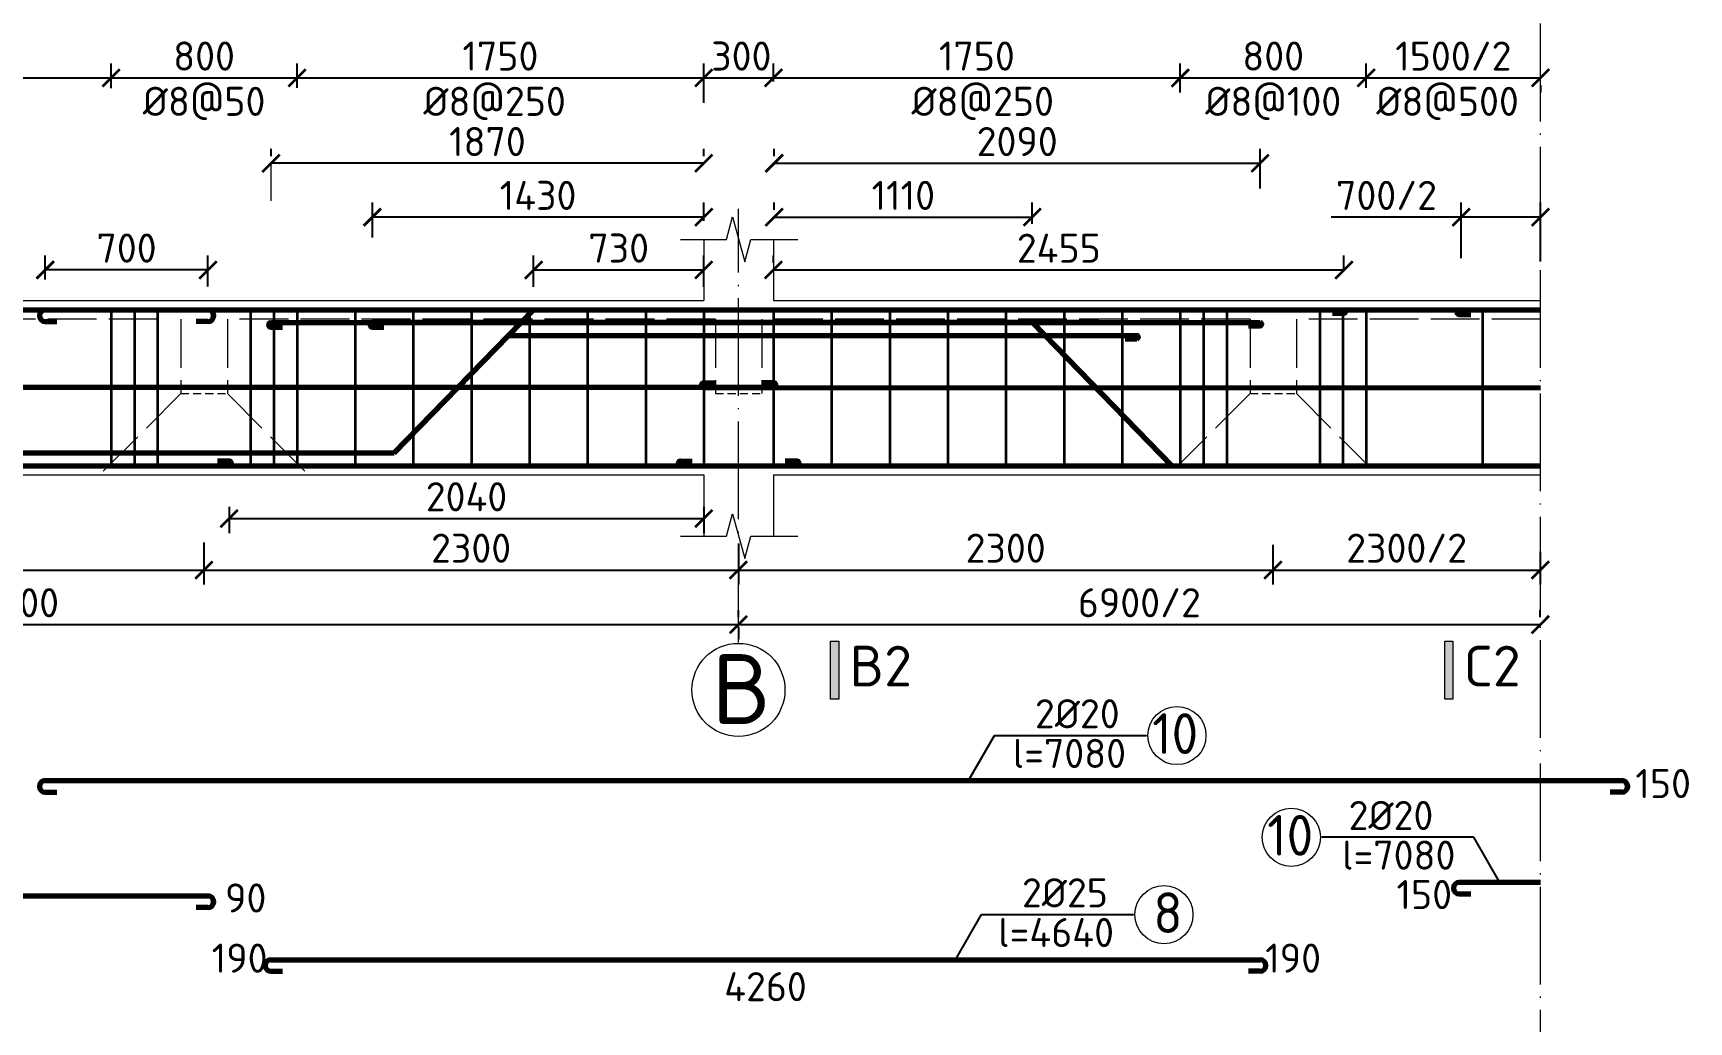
# Model space of a CAD drawing. Header units: millimetres. Extents: x 0 to 4970, y -594 to 1412.
# Drawn here: x 3608.6 to 3751.1, y 320.2 to 405.2 of the extents above; entities that cross this region are included whole.
import ezdxf

# ---------------------------------------------------------------- set-up
doc = ezdxf.new("R2010")
doc.units = ezdxf.units.MM
doc.header["$LTSCALE"] = 0.35
doc.header["$PDMODE"] = 3
for name, pattern in [('ACAD_ISO02W100', [15, 12, -3]), ('ACAD_ISO04W100', [30, 24, -3, 0, -3]), ('JIS_02_2.0', [3, 2, -1])]:
    doc.linetypes.add(name, pattern=pattern)
doc.layers.get('0').update_dxf_attribs({"lineweight": 50})
for name, color, linetype, lineweight in [('Cot Dai', 7, 'Continuous', 35), ('Cot thep', 2, 'Continuous', 70), ('Cotthepcat', 3, 'Continuous', 70), ('Duong Bao', 6, 'Continuous', 18), ('Kich Thuoc', 1, 'Continuous', 20), ('Ky Hieu', 4, 'Continuous', 20), ('Net Khuat', 5, 'ACAD_ISO02W100', 20), ('NetCat', 7, 'Continuous', 20), ('Text', 40, 'Continuous', 20), ('Truc', 3, 'ACAD_ISO04W100', 20)]:
    doc.layers.add(name, color=color, linetype=linetype, lineweight=lineweight)
doc.styles.get("Standard").update_dxf_attribs({"font": 'isocpeur.ttf'})
doc.styles.add('VN', font='')
doc.styles.get('VN').set_extended_font_data('TCVN 7284')
doc.dimstyles.new('Dim20', dxfattribs={"dimtxt": 2.5, "dimasz": 1.5, "dimexe": 1.25, "dimexo": 0.625, "dimtad": 1, "dimlfac": 20, "dimtxsty": 'Standard', "dimblk": 'ARCHTICK', "dimcen": 2.5, "dimadec": 0, "dimazin": 0, "dimtfac": 1, "dimtmove": 0, "dimatfit": 3, "dimfxl": 1, "dimarcsym": 0})
doc.dimstyles.new('Dim50', dxfattribs={"dimtxt": 2.5, "dimasz": 1.5, "dimexe": 1.25, "dimexo": 0.625, "dimtad": 1, "dimlfac": 50, "dimtxsty": 'Standard', "dimblk": 'ARCHTICK', "dimcen": 2.5, "dimadec": 0, "dimazin": 0, "dimtfac": 1, "dimtmove": 0, "dimatfit": 3, "dimfxl": 1, "dimarcsym": 0})
doc.dimstyles.new('Dim50KT', dxfattribs={"dimtxt": 2.5, "dimasz": 1.5, "dimexe": 1.25, "dimexo": 0.625, "dimtad": 1, "dimlfac": 50, "dimtxsty": 'Standard', "dimblk": 'ARCHTICK', "dimcen": 2.5, "dimse1": 1, "dimse2": 1, "dimsd1": 1, "dimsd2": 1, "dimadec": 0, "dimazin": 0, "dimtfac": 1, "dimtmove": 0, "dimatfit": 3, "dimfxl": 1, "dimarcsym": 0})

# ---------------------------------------------------------------- blocks, each defined once
blk = doc.blocks.new('_ArchTick')
at = {"color": 0, "linetype": 'ByBlock', "const_width": 0.15}
blk.add_lwpolyline([(-0.5, -0.5), (0.5, 0.5)], dxfattribs=at)
blk = doc.blocks.new('*D1262')
at = {"layer": 'Defpoints', "color": 0}
for p in [(3631.32, 401.36), (3615.32, 399.86), (3631.32, 399.88)]:
    blk.add_point(p, dxfattribs=at)
at = {"layer": 'Kich Thuoc', "color": 0, "lineweight": -2}
for p, q in [((3615.32, 400.49), (3615.32, 402.61)), ((3631.32, 400.5), (3631.32, 402.61)), ((3615.32, 401.36), (3631.32, 401.36))]:
    blk.add_line(p, q, dxfattribs=at)
at = {"layer": 'Kich Thuoc', "color": 0, "lineweight": -2, "xscale": 1.5, "yscale": 1.5, "zscale": 1.5, "rotation": 180}
blk.add_blockref('_ArchTick', (3615.32, 401.36), dxfattribs=at)
at = {"layer": 'Kich Thuoc', "color": 0, "lineweight": -2, "xscale": 1.5, "yscale": 1.5, "zscale": 1.5}
blk.add_blockref('_ArchTick', (3631.32, 401.36), dxfattribs=at)
at = {"layer": 'Kich Thuoc', "color": 0, "insert": (3623.32, 403.24), "char_height": 2.5, "attachment_point": 5}
blk.add_mtext('800', dxfattribs=at)
blk = doc.blocks.new('*D1263')
at = {"layer": 'Defpoints', "color": 0}
for p in [(3631.32, 400.5), (3666.32, 401.36), (3666.32, 398.61)]:
    blk.add_point(p, dxfattribs=at)
at = {"layer": 'Kich Thuoc', "color": 0, "lineweight": -2}
for p, q in [((3631.32, 401.13), (3631.32, 402.61)), ((3666.32, 399.23), (3666.32, 402.61)), ((3631.32, 401.36), (3666.32, 401.36))]:
    blk.add_line(p, q, dxfattribs=at)
at = {"layer": 'Kich Thuoc', "color": 0, "lineweight": -2, "xscale": 1.5, "yscale": 1.5, "zscale": 1.5, "rotation": 180}
blk.add_blockref('_ArchTick', (3631.32, 401.36), dxfattribs=at)
at = {"layer": 'Kich Thuoc', "color": 0, "lineweight": -2, "xscale": 1.5, "yscale": 1.5, "zscale": 1.5}
blk.add_blockref('_ArchTick', (3666.32, 401.36), dxfattribs=at)
at = {"layer": 'Kich Thuoc', "color": 0, "insert": (3648.82, 403.24), "char_height": 2.5, "attachment_point": 5}
blk.add_mtext('1750', dxfattribs=at)
blk = doc.blocks.new('*D1264')
at = {"layer": 'Defpoints', "color": 0}
for p in [(3672.32, 401.36), (3672.32, 400.43), (3666.32, 399.44)]:
    blk.add_point(p, dxfattribs=at)
at = {"layer": 'Kich Thuoc', "color": 0, "lineweight": -2}
for p, q in [((3666.32, 400.07), (3666.32, 402.61)), ((3672.32, 401.05), (3672.32, 402.61)), ((3666.32, 401.36), (3672.32, 401.36))]:
    blk.add_line(p, q, dxfattribs=at)
at = {"layer": 'Kich Thuoc', "color": 0, "lineweight": -2, "xscale": 1.5, "yscale": 1.5, "zscale": 1.5, "rotation": 180}
blk.add_blockref('_ArchTick', (3666.32, 401.36), dxfattribs=at)
at = {"layer": 'Kich Thuoc', "color": 0, "lineweight": -2, "xscale": 1.5, "yscale": 1.5, "zscale": 1.5}
blk.add_blockref('_ArchTick', (3672.32, 401.36), dxfattribs=at)
at = {"layer": 'Kich Thuoc', "color": 0, "insert": (3669.55, 403.24), "char_height": 2.5, "attachment_point": 5}
blk.add_mtext('300', dxfattribs=at)
blk = doc.blocks.new('*D1265')
at = {"layer": 'Defpoints', "color": 0}
for p in [(3723.32, 401.36), (3707.32, 399.48), (3723.32, 399.88)]:
    blk.add_point(p, dxfattribs=at)
at = {"layer": 'Kich Thuoc', "color": 0, "lineweight": -2}
for p, q in [((3707.32, 400.1), (3707.32, 402.61)), ((3723.32, 400.51), (3723.32, 402.61)), ((3707.32, 401.36), (3723.32, 401.36))]:
    blk.add_line(p, q, dxfattribs=at)
at = {"layer": 'Kich Thuoc', "color": 0, "lineweight": -2, "xscale": 1.5, "yscale": 1.5, "zscale": 1.5, "rotation": 180}
blk.add_blockref('_ArchTick', (3707.32, 401.36), dxfattribs=at)
at = {"layer": 'Kich Thuoc', "color": 0, "lineweight": -2, "xscale": 1.5, "yscale": 1.5, "zscale": 1.5}
blk.add_blockref('_ArchTick', (3723.32, 401.36), dxfattribs=at)
at = {"layer": 'Kich Thuoc', "color": 0, "insert": (3715.32, 403.24), "char_height": 2.5, "attachment_point": 5}
blk.add_mtext('800', dxfattribs=at)
blk = doc.blocks.new('*D1267')
at = {"layer": 'Defpoints', "color": 0}
for p in [(3666.32, 384.85), (3651.68, 382.78), (3666.32, 382.78)]:
    blk.add_point(p, dxfattribs=at)
at = {"layer": 'Kich Thuoc', "color": 0, "lineweight": -2}
for p, q in [((3651.68, 383.41), (3651.68, 386.1)), ((3651.68, 384.85), (3666.32, 384.85)), ((3666.32, 383.41), (3666.32, 386.1))]:
    blk.add_line(p, q, dxfattribs=at)
at = {"layer": 'Kich Thuoc', "color": 0, "lineweight": -2, "xscale": 1.5, "yscale": 1.5, "zscale": 1.5, "rotation": 180}
blk.add_blockref('_ArchTick', (3651.68, 384.85), dxfattribs=at)
at = {"layer": 'Kich Thuoc', "color": 0, "lineweight": -2, "xscale": 1.5, "yscale": 1.5, "zscale": 1.5}
blk.add_blockref('_ArchTick', (3666.32, 384.85), dxfattribs=at)
at = {"layer": 'Kich Thuoc', "color": 0, "insert": (3659, 386.73), "char_height": 2.5, "attachment_point": 5}
blk.add_mtext('730', dxfattribs=at)
blk = doc.blocks.new('*D1268')
at = {"layer": 'Defpoints', "color": 0}
for p in [(3637.8, 389.39), (3666.32, 388.45), (3637.8, 387.02)]:
    blk.add_point(p, dxfattribs=at)
at = {"layer": 'Kich Thuoc', "color": 0, "lineweight": -2}
for p, q in [((3637.8, 387.65), (3637.8, 390.64)), ((3666.32, 389.08), (3666.32, 390.64)), ((3666.32, 389.39), (3637.8, 389.39))]:
    blk.add_line(p, q, dxfattribs=at)
at = {"layer": 'Kich Thuoc', "color": 0, "lineweight": -2, "xscale": 1.5, "yscale": 1.5, "zscale": 1.5, "rotation": 180}
blk.add_blockref('_ArchTick', (3637.8, 389.39), dxfattribs=at)
at = {"layer": 'Kich Thuoc', "color": 0, "lineweight": -2, "xscale": 1.5, "yscale": 1.5, "zscale": 1.5}
blk.add_blockref('_ArchTick', (3666.32, 389.39), dxfattribs=at)
at = {"layer": 'Kich Thuoc', "color": 0, "insert": (3652.06, 391.26), "char_height": 2.5, "attachment_point": 5}
blk.add_mtext('1430', dxfattribs=at)
blk = doc.blocks.new('*D1269')
at = {"layer": 'Defpoints', "color": 0}
for p in [(3629.08, 394.02), (3629.08, 394.02), (3666.32, 394.02)]:
    blk.add_point(p, dxfattribs=at)
at = {"layer": 'Kich Thuoc', "color": 0, "lineweight": -2}
for p, q in [((3629.08, 394.64), (3629.08, 395.27)), ((3666.32, 394.64), (3666.32, 395.27)), ((3666.32, 394.02), (3629.08, 394.02))]:
    blk.add_line(p, q, dxfattribs=at)
at = {"layer": 'Kich Thuoc', "color": 0, "lineweight": -2, "xscale": 1.5, "yscale": 1.5, "zscale": 1.5, "rotation": 180}
blk.add_blockref('_ArchTick', (3629.08, 394.02), dxfattribs=at)
at = {"layer": 'Kich Thuoc', "color": 0, "lineweight": -2, "xscale": 1.5, "yscale": 1.5, "zscale": 1.5}
blk.add_blockref('_ArchTick', (3666.32, 394.02), dxfattribs=at)
at = {"layer": 'Kich Thuoc', "color": 0, "insert": (3647.7, 395.89), "char_height": 2.5, "attachment_point": 5}
blk.add_mtext('1870', dxfattribs=at)
blk = doc.blocks.new('*D1270')
at = {"layer": 'Defpoints', "color": 0}
for p in [(3672.32, 384.85), (3721.41, 384.85), (3721.41, 384.22)]:
    blk.add_point(p, dxfattribs=at)
at = {"layer": 'Kich Thuoc', "color": 0, "lineweight": -2}
for p, q in [((3672.32, 385.47), (3672.32, 386.1)), ((3672.32, 384.85), (3721.41, 384.85)), ((3721.41, 384.84), (3721.41, 386.1))]:
    blk.add_line(p, q, dxfattribs=at)
at = {"layer": 'Kich Thuoc', "color": 0, "lineweight": -2, "xscale": 1.5, "yscale": 1.5, "zscale": 1.5, "rotation": 180}
blk.add_blockref('_ArchTick', (3672.32, 384.85), dxfattribs=at)
at = {"layer": 'Kich Thuoc', "color": 0, "lineweight": -2, "xscale": 1.5, "yscale": 1.5, "zscale": 1.5}
blk.add_blockref('_ArchTick', (3721.41, 384.85), dxfattribs=at)
at = {"layer": 'Kich Thuoc', "color": 0, "insert": (3696.87, 386.72), "char_height": 2.5, "attachment_point": 5}
blk.add_mtext('2455', dxfattribs=at)
blk = doc.blocks.new('*D1271')
at = {"layer": 'Defpoints', "color": 0}
for p in [(3672.38, 389.39), (3694.59, 389.39), (3694.59, 388.2)]:
    blk.add_point(p, dxfattribs=at)
at = {"layer": 'Kich Thuoc', "color": 0, "lineweight": -2}
for p, q in [((3672.38, 390.01), (3672.38, 390.64)), ((3694.59, 388.82), (3694.59, 390.64)), ((3672.38, 389.39), (3694.59, 389.39))]:
    blk.add_line(p, q, dxfattribs=at)
at = {"layer": 'Kich Thuoc', "color": 0, "lineweight": -2, "xscale": 1.5, "yscale": 1.5, "zscale": 1.5, "rotation": 180}
blk.add_blockref('_ArchTick', (3672.38, 389.39), dxfattribs=at)
at = {"layer": 'Kich Thuoc', "color": 0, "lineweight": -2, "xscale": 1.5, "yscale": 1.5, "zscale": 1.5}
blk.add_blockref('_ArchTick', (3694.59, 389.39), dxfattribs=at)
at = {"layer": 'Kich Thuoc', "color": 0, "insert": (3683.49, 391.26), "char_height": 2.5, "attachment_point": 5}
blk.add_mtext('1110', dxfattribs=at)
blk = doc.blocks.new('*D1272')
at = {"layer": 'Defpoints', "color": 0}
for p in [(3672.38, 394.02), (3714.19, 394.02), (3714.19, 391.22)]:
    blk.add_point(p, dxfattribs=at)
at = {"layer": 'Kich Thuoc', "color": 0, "lineweight": -2}
for p, q in [((3672.38, 394.64), (3672.38, 395.27)), ((3714.19, 391.85), (3714.19, 395.27)), ((3672.38, 394.02), (3714.19, 394.02))]:
    blk.add_line(p, q, dxfattribs=at)
at = {"layer": 'Kich Thuoc', "color": 0, "lineweight": -2, "xscale": 1.5, "yscale": 1.5, "zscale": 1.5, "rotation": 180}
blk.add_blockref('_ArchTick', (3672.38, 394.02), dxfattribs=at)
at = {"layer": 'Kich Thuoc', "color": 0, "lineweight": -2, "xscale": 1.5, "yscale": 1.5, "zscale": 1.5}
blk.add_blockref('_ArchTick', (3714.19, 394.02), dxfattribs=at)
at = {"layer": 'Kich Thuoc', "color": 0, "insert": (3693.29, 395.89), "char_height": 2.5, "attachment_point": 5}
blk.add_mtext('2090', dxfattribs=at)
blk = doc.blocks.new('*D1274')
at = {"layer": 'Defpoints', "color": 0}
for p in [(3625.48, 365.09), (3666.32, 365.09), (3666.32, 363.47)]:
    blk.add_point(p, dxfattribs=at)
at = {"layer": 'Kich Thuoc', "color": 0, "lineweight": -2}
for p, q in [((3625.48, 364.47), (3625.48, 362.22)), ((3625.48, 363.47), (3666.32, 363.47)), ((3666.32, 364.47), (3666.32, 362.22))]:
    blk.add_line(p, q, dxfattribs=at)
at = {"layer": 'Kich Thuoc', "color": 0, "lineweight": -2, "xscale": 1.5, "yscale": 1.5, "zscale": 1.5, "rotation": 180}
blk.add_blockref('_ArchTick', (3625.48, 363.47), dxfattribs=at)
at = {"layer": 'Kich Thuoc', "color": 0, "lineweight": -2, "xscale": 1.5, "yscale": 1.5, "zscale": 1.5}
blk.add_blockref('_ArchTick', (3666.32, 363.47), dxfattribs=at)
at = {"layer": 'Kich Thuoc', "color": 0, "insert": (3645.9, 365.35), "char_height": 2.5, "attachment_point": 5}
blk.add_mtext('2040', dxfattribs=at)
blk = doc.blocks.new('*D1326')
at = {"layer": 'Defpoints', "color": 0}
for p in [(3629.08, 325.55), (3714.19, 325.55), (3714.19, 321.36)]:
    blk.add_point(p, dxfattribs=at)
at = {"layer": 'Kich Thuoc', "color": 0, "insert": (3671.63, 323.23), "char_height": 2.5, "attachment_point": 5}
blk.add_mtext('4260', dxfattribs=at)
blk = doc.blocks.new('*D1297')
at = {"layer": 'Defpoints', "color": 0}
for p in [(3529.12, 331.39), (3623.65, 331.39), (3623.65, 327.37)]:
    blk.add_point(p, dxfattribs=at)
at = {"layer": 'Kich Thuoc', "color": 0, "insert": (3576.39, 329.24), "char_height": 2.5, "attachment_point": 5}
blk.add_mtext('4735', dxfattribs=at)
blk = doc.blocks.new('*D1299')
at = {"layer": 'Defpoints', "color": 0}
for p in [(3615.32, 401.36), (3585.32, 400.31), (3615.32, 400.31)]:
    blk.add_point(p, dxfattribs=at)
at = {"layer": 'Kich Thuoc', "color": 0, "lineweight": -2}
for p, q in [((3585.32, 400.93), (3585.32, 402.61)), ((3615.32, 400.93), (3615.32, 402.61)), ((3585.32, 401.36), (3615.32, 401.36))]:
    blk.add_line(p, q, dxfattribs=at)
at = {"layer": 'Kich Thuoc', "color": 0, "lineweight": -2, "xscale": 1.5, "yscale": 1.5, "zscale": 1.5, "rotation": 180}
blk.add_blockref('_ArchTick', (3585.32, 401.36), dxfattribs=at)
at = {"layer": 'Kich Thuoc', "color": 0, "lineweight": -2, "xscale": 1.5, "yscale": 1.5, "zscale": 1.5}
blk.add_blockref('_ArchTick', (3615.32, 401.36), dxfattribs=at)
at = {"layer": 'Kich Thuoc', "color": 0, "insert": (3600.32, 403.24), "char_height": 2.5, "attachment_point": 5}
blk.add_mtext('1500', dxfattribs=at)
blk = doc.blocks.new('*D1300')
at = {"layer": 'Defpoints', "color": 0}
for p in [(3672.32, 400.71), (3707.32, 401.36), (3707.32, 400.71)]:
    blk.add_point(p, dxfattribs=at)
at = {"layer": 'Kich Thuoc', "color": 0, "lineweight": -2}
for p, q in [((3672.32, 401.33), (3672.32, 402.61)), ((3707.32, 401.33), (3707.32, 402.61)), ((3672.32, 401.36), (3707.32, 401.36))]:
    blk.add_line(p, q, dxfattribs=at)
at = {"layer": 'Kich Thuoc', "color": 0, "lineweight": -2, "xscale": 1.5, "yscale": 1.5, "zscale": 1.5, "rotation": 180}
blk.add_blockref('_ArchTick', (3672.32, 401.36), dxfattribs=at)
at = {"layer": 'Kich Thuoc', "color": 0, "lineweight": -2, "xscale": 1.5, "yscale": 1.5, "zscale": 1.5}
blk.add_blockref('_ArchTick', (3707.32, 401.36), dxfattribs=at)
at = {"layer": 'Kich Thuoc', "color": 0, "insert": (3689.82, 403.24), "char_height": 2.5, "attachment_point": 5}
blk.add_mtext('1750', dxfattribs=at)
blk = doc.blocks.new('*D1301')
at = {"layer": 'Defpoints', "color": 0}
for p in [(3723.32, 401.36), (3738.32, 401.36), (3738.32, 401.36)]:
    blk.add_point(p, dxfattribs=at)
at = {"layer": 'Kich Thuoc', "color": 0, "lineweight": -2}
for p, q in [((3723.32, 401.99), (3723.32, 402.61)), ((3723.32, 401.36), (3738.32, 401.36)), ((3738.32, 400.74), (3738.32, 400.11))]:
    blk.add_line(p, q, dxfattribs=at)
at = {"layer": 'Kich Thuoc', "color": 0, "lineweight": -2, "xscale": 1.5, "yscale": 1.5, "zscale": 1.5, "rotation": 180}
blk.add_blockref('_ArchTick', (3723.32, 401.36), dxfattribs=at)
at = {"layer": 'Kich Thuoc', "color": 0, "lineweight": -2, "xscale": 1.5, "yscale": 1.5, "zscale": 1.5}
blk.add_blockref('_ArchTick', (3738.32, 401.36), dxfattribs=at)
at = {"layer": 'Kich Thuoc', "color": 0, "insert": (3730.82, 403.24), "char_height": 2.5, "attachment_point": 5}
blk.add_mtext('1500/2', dxfattribs=at)
blk = doc.blocks.new('*D1302')
at = {"layer": 'Defpoints', "color": 0}
for p in [(3609.65, 384.85), (3609.65, 383.41), (3623.65, 382.81)]:
    blk.add_point(p, dxfattribs=at)
at = {"layer": 'Kich Thuoc', "color": 0, "lineweight": -2}
for p, q in [((3609.65, 384.03), (3609.65, 386.1)), ((3623.65, 384.85), (3609.65, 384.85)), ((3623.65, 383.43), (3623.65, 386.1))]:
    blk.add_line(p, q, dxfattribs=at)
at = {"layer": 'Kich Thuoc', "color": 0, "lineweight": -2, "xscale": 1.5, "yscale": 1.5, "zscale": 1.5, "rotation": 180}
blk.add_blockref('_ArchTick', (3609.65, 384.85), dxfattribs=at)
at = {"layer": 'Kich Thuoc', "color": 0, "lineweight": -2, "xscale": 1.5, "yscale": 1.5, "zscale": 1.5}
blk.add_blockref('_ArchTick', (3623.65, 384.85), dxfattribs=at)
at = {"layer": 'Kich Thuoc', "color": 0, "insert": (3616.65, 386.73), "char_height": 2.5, "attachment_point": 5}
blk.add_mtext('700', dxfattribs=at)
blk = doc.blocks.new('*D1306')
at = {"layer": 'Defpoints', "color": 0}
for p in [(3738.32, 389.39), (3731.49, 385.23), (3738.32, 384.96)]:
    blk.add_point(p, dxfattribs=at)
at = {"layer": 'Kich Thuoc', "color": 0, "lineweight": -2}
for p, q in [((3731.49, 385.85), (3731.49, 390.64)), ((3738.32, 385.58), (3738.32, 390.64)), ((3731.49, 389.39), (3720.32, 389.39)), ((3738.32, 389.39), (3731.49, 389.39))]:
    blk.add_line(p, q, dxfattribs=at)
at = {"layer": 'Kich Thuoc', "color": 0, "lineweight": -2, "xscale": 1.5, "yscale": 1.5, "zscale": 1.5, "rotation": 180}
blk.add_blockref('_ArchTick', (3731.49, 389.39), dxfattribs=at)
at = {"layer": 'Kich Thuoc', "color": 0, "lineweight": -2, "xscale": 1.5, "yscale": 1.5, "zscale": 1.5}
blk.add_blockref('_ArchTick', (3738.32, 389.39), dxfattribs=at)
at = {"layer": 'Kich Thuoc', "color": 0, "insert": (3725.07, 391.26), "char_height": 2.5, "attachment_point": 5}
blk.add_mtext('700/2', dxfattribs=at)
blk = doc.blocks.new('*D1307')
at = {"layer": 'Defpoints', "color": 0}
for p in [(3531.3, 354.77), (3669.3, 354.77), (3669.3, 354.36)]:
    blk.add_point(p, dxfattribs=at)
at = {"layer": 'Kich Thuoc', "color": 0, "lineweight": -2}
for p, q in [((3531.3, 354.36), (3669.3, 354.36)), ((3531.3, 354.15), (3531.3, 353.11)), ((3669.3, 354.15), (3669.3, 353.11))]:
    blk.add_line(p, q, dxfattribs=at)
at = {"layer": 'Kich Thuoc', "color": 0, "lineweight": -2, "xscale": 1.5, "yscale": 1.5, "zscale": 1.5, "rotation": 180}
blk.add_blockref('_ArchTick', (3531.3, 354.36), dxfattribs=at)
at = {"layer": 'Kich Thuoc', "color": 0, "lineweight": -2, "xscale": 1.5, "yscale": 1.5, "zscale": 1.5}
blk.add_blockref('_ArchTick', (3669.3, 354.36), dxfattribs=at)
at = {"layer": 'Kich Thuoc', "color": 0, "insert": (3607.3, 356.24), "char_height": 2.5, "attachment_point": 5}
blk.add_mtext('6900', dxfattribs=at)
blk = doc.blocks.new('*D1308')
at = {"layer": 'Defpoints', "color": 0}
for p in [(3669.3, 354.36), (3738.3, 354.36), (3738.3, 354.36)]:
    blk.add_point(p, dxfattribs=at)
at = {"layer": 'Kich Thuoc', "color": 0, "lineweight": -2}
for p, q in [((3669.3, 354.99), (3669.3, 355.61)), ((3738.3, 354.99), (3738.3, 355.61)), ((3669.3, 354.36), (3738.3, 354.36))]:
    blk.add_line(p, q, dxfattribs=at)
at = {"layer": 'Kich Thuoc', "color": 0, "lineweight": -2, "xscale": 1.5, "yscale": 1.5, "zscale": 1.5, "rotation": 180}
blk.add_blockref('_ArchTick', (3669.3, 354.36), dxfattribs=at)
at = {"layer": 'Kich Thuoc', "color": 0, "lineweight": -2, "xscale": 1.5, "yscale": 1.5, "zscale": 1.5}
blk.add_blockref('_ArchTick', (3738.3, 354.36), dxfattribs=at)
at = {"layer": 'Kich Thuoc', "color": 0, "insert": (3703.8, 356.24), "char_height": 2.5, "attachment_point": 5}
blk.add_mtext('6900/2', dxfattribs=at)
blk = doc.blocks.new('*D1310')
at = {"layer": 'Defpoints', "color": 0}
for p in [(3577.3, 362.84), (3623.3, 362.06), (3623.3, 359.05)]:
    blk.add_point(p, dxfattribs=at)
at = {"layer": 'Kich Thuoc', "color": 0, "lineweight": -2}
for p, q in [((3577.3, 362.22), (3577.3, 357.8)), ((3623.3, 361.43), (3623.3, 357.8)), ((3577.3, 359.05), (3623.3, 359.05))]:
    blk.add_line(p, q, dxfattribs=at)
at = {"layer": 'Kich Thuoc', "color": 0, "lineweight": -2, "xscale": 1.5, "yscale": 1.5, "zscale": 1.5, "rotation": 180}
blk.add_blockref('_ArchTick', (3577.3, 359.05), dxfattribs=at)
at = {"layer": 'Kich Thuoc', "color": 0, "lineweight": -2, "xscale": 1.5, "yscale": 1.5, "zscale": 1.5}
blk.add_blockref('_ArchTick', (3623.3, 359.05), dxfattribs=at)
at = {"layer": 'Kich Thuoc', "color": 0, "insert": (3600.3, 360.93), "char_height": 2.5, "attachment_point": 5}
blk.add_mtext('2300', dxfattribs=at)
blk = doc.blocks.new('*D1311')
at = {"layer": 'Defpoints', "color": 0}
for p in [(3623.3, 362.06), (3669.3, 361.96), (3669.3, 359.05)]:
    blk.add_point(p, dxfattribs=at)
at = {"layer": 'Kich Thuoc', "color": 0, "lineweight": -2}
for p, q in [((3623.3, 361.43), (3623.3, 357.8)), ((3669.3, 361.34), (3669.3, 357.8)), ((3623.3, 359.05), (3669.3, 359.05))]:
    blk.add_line(p, q, dxfattribs=at)
at = {"layer": 'Kich Thuoc', "color": 0, "lineweight": -2, "xscale": 1.5, "yscale": 1.5, "zscale": 1.5, "rotation": 180}
blk.add_blockref('_ArchTick', (3623.3, 359.05), dxfattribs=at)
at = {"layer": 'Kich Thuoc', "color": 0, "lineweight": -2, "xscale": 1.5, "yscale": 1.5, "zscale": 1.5}
blk.add_blockref('_ArchTick', (3669.3, 359.05), dxfattribs=at)
at = {"layer": 'Kich Thuoc', "color": 0, "insert": (3646.3, 360.93), "char_height": 2.5, "attachment_point": 5}
blk.add_mtext('2300', dxfattribs=at)
blk = doc.blocks.new('*D1312')
at = {"layer": 'Defpoints', "color": 0}
for p in [(3669.3, 361.96), (3715.3, 361.86), (3715.3, 359.05)]:
    blk.add_point(p, dxfattribs=at)
at = {"layer": 'Kich Thuoc', "color": 0, "lineweight": -2}
for p, q in [((3669.3, 361.34), (3669.3, 357.8)), ((3715.3, 361.23), (3715.3, 357.8)), ((3669.3, 359.05), (3715.3, 359.05))]:
    blk.add_line(p, q, dxfattribs=at)
at = {"layer": 'Kich Thuoc', "color": 0, "lineweight": -2, "xscale": 1.5, "yscale": 1.5, "zscale": 1.5, "rotation": 180}
blk.add_blockref('_ArchTick', (3669.3, 359.05), dxfattribs=at)
at = {"layer": 'Kich Thuoc', "color": 0, "lineweight": -2, "xscale": 1.5, "yscale": 1.5, "zscale": 1.5}
blk.add_blockref('_ArchTick', (3715.3, 359.05), dxfattribs=at)
at = {"layer": 'Kich Thuoc', "color": 0, "insert": (3692.3, 360.93), "char_height": 2.5, "attachment_point": 5}
blk.add_mtext('2300', dxfattribs=at)
blk = doc.blocks.new('*D1313')
at = {"layer": 'Defpoints', "color": 0}
for p in [(3715.3, 361.86), (3738.3, 361.23), (3738.3, 359.05)]:
    blk.add_point(p, dxfattribs=at)
at = {"layer": 'Kich Thuoc', "color": 0, "lineweight": -2}
for p, q in [((3715.3, 361.23), (3715.3, 357.8)), ((3738.3, 360.61), (3738.3, 357.8)), ((3715.3, 359.05), (3738.3, 359.05))]:
    blk.add_line(p, q, dxfattribs=at)
at = {"layer": 'Kich Thuoc', "color": 0, "lineweight": -2, "xscale": 1.5, "yscale": 1.5, "zscale": 1.5, "rotation": 180}
blk.add_blockref('_ArchTick', (3715.3, 359.05), dxfattribs=at)
at = {"layer": 'Kich Thuoc', "color": 0, "lineweight": -2, "xscale": 1.5, "yscale": 1.5, "zscale": 1.5}
blk.add_blockref('_ArchTick', (3738.3, 359.05), dxfattribs=at)
at = {"layer": 'Kich Thuoc', "color": 0, "insert": (3726.8, 360.93), "char_height": 2.5, "attachment_point": 5}
blk.add_mtext('2300/2', dxfattribs=at)

msp = doc.modelspace()

# ---------------------------------------------------------------- hatches: boundary and pattern name
at = {"layer": 'NetCat'}
h = msp.add_hatch(color=256, dxfattribs=at)
h.paths.add_polyline_path([(3677.236382, 352.946265), (3677.936382, 352.946265), (3677.936382, 347.946265), (3677.236382, 347.946265)])
edge = h.paths.add_edge_path(flags=17)
edge.add_line((3677.236382, 347.946265), (3677.236382, 352.946265))
h = msp.add_hatch(color=256, dxfattribs=at)
h.paths.add_polyline_path([(3730.083008, 352.946265), (3730.783008, 352.946265), (3730.783008, 347.946265), (3730.083008, 347.946265)])
edge = h.paths.add_edge_path(flags=17)
edge.add_line((3730.083008, 347.946265), (3730.083008, 352.946265))

# ---------------------------------------------------------------- linework, layer by layer
at = {"layer": 'Cot Dai'}
for p, q in [((3615.322087, 381.416797), (3615.322087, 368.016797)), ((3617.322087, 381.421462), (3617.322087, 368.021462)), ((3619.322087, 381.421462), (3619.322087, 368.021462)), ((3627.322087, 381.416797), (3627.322087, 368.016797)), ((3629.322087, 381.416797), (3629.322087, 368.016797)), ((3631.322087, 381.421462), (3631.322087, 368.021462)), ((3636.322087, 381.421462), (3636.322087, 368.021462)), ((3641.322087, 381.421462), (3641.322087, 368.021462)), ((3646.322087, 381.421462), (3646.322087, 368.021462)), ((3651.322087, 381.421462), (3651.322087, 368.021462)), ((3651.322087, 381.421462), (3651.322087, 368.021462)), ((3656.322087, 381.421462), (3656.322087, 368.021462)), ((3661.322087, 381.421462), (3661.322087, 368.021462)), ((3666.322087, 381.421462), (3666.322087, 368.021462)), ((3672.322087, 381.421462), (3672.322087, 368.021462)), ((3677.322087, 381.421462), (3677.322087, 368.021462)), ((3682.322087, 381.421462), (3682.322087, 368.021462)), ((3687.322087, 381.421462), (3687.322087, 368.021462)), ((3692.322087, 381.421462), (3692.322087, 368.021462)), ((3697.322087, 381.421462), (3697.322087, 368.021462)), ((3702.322087, 381.421462), (3702.322087, 368.021462)), ((3707.322087, 381.421462), (3707.322087, 368.021462)), ((3709.322087, 381.421462), (3709.322087, 368.021462)), ((3711.322087, 381.421462), (3711.322087, 368.021462)), ((3719.322087, 381.416797), (3719.322087, 368.016797)), ((3721.322087, 381.416797), (3721.322087, 368.016797)), ((3723.322087, 381.416797), (3723.322087, 368.016797)), ((3733.322087, 381.416797), (3733.322087, 368.016797))]:
    msp.add_line(p, q, dxfattribs=at)
at = {"layer": 'Cot thep'}
for p, q in [((3529.122087, 381.421462), (3672.322087, 381.421462)), ((3634.996898, 381.421462), (3705.723094, 381.421462)), ((3651.675656, 381.421462), (3639.675656, 369.121462)), ((3656.290592, 381.421462), (3721.413742, 381.421462)), ((3666.322087, 381.421462), (3738.322087, 381.421462)), ((3629.075656, 380.321462), (3714.192737, 380.321462)), ((3700.322087, 380.321462), (3637.799473, 380.321462)), ((3639.674538, 369.121462), (3649.529314, 379.221462)), ((3649.529314, 379.221462), (3703.578813, 379.221462)), ((3694.592737, 380.321462), (3706.592737, 368.021462)), ((3672.322087, 374.747337), (3529.339863, 374.721501)), ((3666.322087, 374.746253), (3738.322087, 374.721462)), ((3553.422996, 369.121462), (3639.675656, 369.121462)), ((3562.759007, 369.121462), (3630.322087, 369.121462)), ((3529.339863, 368.021462), (3672.322087, 368.021462)), ((3549.322087, 368.021462), (3625.478458, 368.021462)), ((3666.322087, 368.021462), (3738.322087, 368.021462)), ((3706.592737, 368.021462), (3738.322087, 368.021462)), ((3609.649816, 340.944194), (3745.322087, 340.944194)), ((3738.322087, 332.198306), (3731.322087, 332.198306)), ((3529.122087, 331.031047), (3623.649816, 331.031047)), ((3629.075656, 325.54744), (3714.192737, 325.54744))]:
    msp.add_line(p, q, dxfattribs=at)
at = {"layer": 'Cotthepcat'}
for p, q in [((3609.649816, 380.421462), (3610.649816, 380.421462)), ((3623.649816, 380.421462), (3622.649816, 380.421462)), ((3720.413742, 381.134763), (3721.413742, 381.134763)), ((3731.322087, 381.021462), (3732.322087, 381.021462)), ((3629.075656, 379.921462), (3630.075656, 379.921462)), ((3637.799473, 379.921462), (3638.799473, 379.921462)), ((3713.192737, 380.034763), (3714.192737, 380.034763)), ((3702.578813, 378.934763), (3703.578813, 378.934763)), ((3666.322087, 375.146253), (3667.322087, 375.146253)), ((3672.322087, 375.147337), (3671.322087, 375.147337)), ((3625.478458, 368.421462), (3624.478458, 368.421462)), ((3664.322087, 368.421462), (3665.322087, 368.421462)), ((3674.322087, 368.421462), (3673.322087, 368.421462)), ((3609.649816, 339.944194), (3610.649816, 339.944194)), ((3745.322087, 339.944194), (3744.322087, 339.944194)), ((3731.322087, 331.198306), (3732.322087, 331.198306)), ((3623.649816, 330.031047), (3622.649816, 330.031047)), ((3629.075656, 324.54744), (3630.075656, 324.54744)), ((3714.192737, 324.54744), (3713.192737, 324.54744))]:
    msp.add_line(p, q, dxfattribs=at)
for centre, radius, start, end in [((3609.649816, 380.921462), 0.5, 90, 270), ((3623.649816, 380.921462), 0.5, 270, 90), ((3721.413742, 381.278113), 0.143349, 270, 90), ((3731.322087, 381.221462), 0.2, 90, 270), ((3629.075656, 380.121462), 0.2, 90, 270), ((3637.799473, 380.121462), 0.2, 90, 270), ((3703.578813, 379.078113), 0.143349, 270, 90), ((3714.192737, 380.178113), 0.143349, 270, 90), ((3666.322087, 374.946253), 0.2, 90, 270), ((3672.322087, 374.947337), 0.2, 270, 90), ((3625.478458, 368.221462), 0.2, 270, 90), ((3664.322087, 368.221462), 0.2, 90, 270), ((3674.322087, 368.221462), 0.2, 270, 90), ((3609.649816, 340.444194), 0.5, 90, 270), ((3745.322087, 340.444194), 0.5, 270, 90), ((3731.322087, 331.698306), 0.5, 90, 270), ((3623.649816, 330.531047), 0.5, 270, 90), ((3629.075656, 325.04744), 0.5, 90, 270), ((3714.192737, 325.04744), 0.5, 270, 90)]:
    msp.add_arc(centre, radius, start, end, dxfattribs=at)
at = {"layer": 'Duong Bao'}
for p, q in [((3666.322087, 387.478955), (3666.322087, 382.221462)), ((3672.322087, 387.478955), (3672.322087, 382.221462)), ((3534.322087, 382.221462), (3666.322087, 382.221462)), ((3672.322087, 382.221462), (3738.322087, 382.221462)), ((3534.322087, 367.221462), (3666.322087, 367.221462)), ((3666.322087, 367.221462), (3666.322087, 361.96397)), ((3672.322087, 367.221462), (3738.322087, 367.221462)), ((3672.322087, 367.221462), (3672.322087, 361.96397))]:
    msp.add_line(p, q, dxfattribs=at)
at = {"layer": 'Kich Thuoc'}
msp.add_line((3629.075656, 394.016828), (3629.075656, 390.794903), dxfattribs=at)
at = {"layer": 'Ky Hieu'}
for p, q in [((3696.904621, 344.81881), (3704.354589, 344.81881)), ((3704.354589, 344.81881), (3704.534994, 344.81881)), ((3719.557378, 336.072922), (3719.376972, 336.072922)), ((3719.557378, 336.072922), (3726.557378, 336.072922)), ((3695.827414, 329.422056), (3703.277382, 329.422056)), ((3703.277382, 329.422056), (3703.416489, 329.422056))]:
    msp.add_line(p, q, dxfattribs=at)
for points in [[(3664.322087, 387.478955), (3664.322087, 387.478955), (3668.286811, 387.478955), (3668.804449, 389.410806), (3669.839725, 385.547103), (3670.357363, 387.478955), (3674.399508, 387.478955), (3674.399508, 387.478955)], [(3664.322087, 361.96397), (3664.322087, 361.96397), (3668.286811, 361.96397), (3668.804449, 363.895821), (3669.839725, 360.032118), (3670.357363, 361.96397), (3674.399508, 361.96397), (3674.399508, 361.96397)]]:
    msp.add_lwpolyline(points, dxfattribs=at)
for centre, radius in [((3669.304449, 348.747618), 4), ((3707.034994, 344.81881), 2.5), ((3716.876972, 336.072922), 2.5), ((3705.916489, 329.422056), 2.5)]:
    msp.add_circle(centre, radius, dxfattribs=at)
at = {"layer": 'Net Khuat'}
for p, q in [((3619.322087, 380.621462), (3579.322087, 380.621462)), ((3621.322087, 380.621462), (3621.322087, 374.221462)), ((3667.322087, 380.621462), (3625.322087, 380.621462)), ((3625.322087, 380.621462), (3625.322087, 374.221462)), ((3667.322087, 380.621462), (3667.322087, 374.221462)), ((3713.322087, 380.621462), (3671.322087, 380.621462)), ((3671.322087, 380.621462), (3671.322087, 374.221462)), ((3713.322087, 380.621462), (3713.322087, 374.221462)), ((3738.322087, 380.621462), (3717.322087, 380.621462)), ((3717.322087, 380.621462), (3717.322087, 374.221462)), ((3621.322087, 374.221462), (3614.322087, 367.221462)), ((3625.322087, 374.221462), (3632.322087, 367.221462)), ((3713.322087, 374.221462), (3707.122087, 368.021462)), ((3717.322087, 374.221462), (3723.522087, 368.021462))]:
    msp.add_line(p, q, dxfattribs=at)
at = {"layer": 'Net Khuat', "linetype": 'JIS_02_2.0'}
for p, q in [((3621.322087, 374.221462), (3625.322087, 374.221462)), ((3667.322087, 374.221462), (3671.322087, 374.221462)), ((3713.322087, 374.221462), (3717.322087, 374.221462))]:
    msp.add_line(p, q, dxfattribs=at)
at = {"layer": 'NetCat'}
msp.add_line((3730.083008, 347.946265), (3730.083008, 352.946265), dxfattribs=at)
msp.add_line((3730.083008, 347.946265), (3730.083008, 352.946265), dxfattribs=at)
for points in [[(3677.236382, 352.946265), (3677.936382, 352.946265), (3677.936382, 347.946265), (3677.236382, 347.946265), (3677.236382, 352.946265)], [(3730.083008, 352.946265), (3730.783008, 352.946265), (3730.783008, 347.946265), (3730.083008, 347.946265), (3730.083008, 352.946265)]]:
    msp.add_lwpolyline(points, dxfattribs=at)
at = {"layer": 'Truc'}
for p, q in [((3738.322087, 238.62548), (3738.322087, 531.591038)), ((3669.304449, 352.817034), (3669.304449, 390.091532))]:
    msp.add_line(p, q, dxfattribs=at)

# ---------------------------------------------------------------- texts
at = {"layer": 'Kich Thuoc', "color": 2}
msp.add_text('B', height=6, dxfattribs=at).set_placement((3667.017809, 345.822976))
at = {"layer": 'Kich Thuoc', "char_height": 2.5}
for s, insert, width, attachment_point in [('%%C8@50', (3623.322087, 399.16518), 24.5, 5), ('%%C8@250', (3648.322087, 399.16518), 24.5, 5), ('%%C8@250', (3690.322087, 399.16518), 24.5, 5), ('%%C8@100', (3715.322087, 399.16518), 24.5, 5), ('%%C8@500', (3730.322087, 399.16518), 24.5, 5), ('150', (3746.481995, 341.940675), 3.45107973, 1), ('90', (3625.127402, 332.10464), 3.45107973, 1), ('150', (3725.924007, 332.397717), 3.45107973, 1), ('190', (3623.976427, 326.930692), 3.45107973, 1), ('190', (3714.629513, 326.930692), 3.45107973, 1)]:
    msp.add_mtext(s, dxfattribs=dict(at, insert=insert, width=width, attachment_point=attachment_point))
at = {"layer": 'Ky Hieu', "style": 'VN'}
for s, p in [('10', (3704.906177, 343.235675)), ('10', (3714.805789, 334.489788)), ('8', (3705.002466, 327.838922))]:
    msp.add_text(s, height=3.5, dxfattribs=at).set_placement(p)
at = {"layer": 'Ky Hieu', "char_height": 2.5}
for s, insert, attachment_point in [('2%%C20', (3694.814652, 345.44381), 7), ('l=7080', (3692.914652, 342.032291), 7), ('2%%C20', (3729.097314, 336.697922), 9), ('l=7080', (3730.997314, 333.286403), 9), ('2%%C25', (3693.696146, 330.047056), 7), ('l=4640', (3691.65704, 326.635537), 7)]:
    msp.add_mtext(s, dxfattribs=dict(at, insert=insert, attachment_point=attachment_point))
at = {"layer": 'Text', "char_height": 3.5, "width": 11.43756339, "attachment_point": 1}
for s, insert in [('B2', (3678.859776, 352.543632)), ('C2', (3731.706402, 352.543632))]:
    msp.add_mtext(s, dxfattribs=dict(at, insert=insert))

# ---------------------------------------------------------------- dimensions: what is measured, and where the dimension line sits
at = {"layer": 'Kich Thuoc'}
for base, p1, p2, picture, middle in [((3615.322087, 401.361874), (3585.322087, 400.307273), (3615.322087, 400.307273), '*D1299', (3600.322087, 403.236874)), ((3707.322087, 401.361874), (3672.322087, 400.707304), (3707.322087, 400.707304), '*D1300', (3689.822087, 403.236874)), ((3609.649816, 384.850208), (3623.649816, 382.806191), (3609.649816, 383.407736), '*D1302', (3616.649816, 386.725208))]:
    dim = msp.add_linear_dim(base=base, p1=p1, p2=p2, dimstyle='Dim50', dxfattribs=at)
    dim.commit()
    dim.dimension.update_dxf_attribs({"geometry": picture, "text_midpoint": middle})
for base, p1, p2, picture, middle in [((3631.322087, 401.361874), (3615.322087, 399.863039), (3631.322087, 399.876501), '*D1262', (3623.322087, 403.236874)), ((3666.322087, 401.361874), (3631.322087, 400.501501), (3666.322087, 398.608745), '*D1263', (3648.822087, 403.236874)), ((3723.322087, 401.361874), (3707.322087, 399.479053), (3723.322087, 399.883278), '*D1265', (3715.322087, 403.236874)), ((3623.304449, 359.050981), (3577.304449, 362.84164), (3623.304449, 362.059672), '*D1310', (3600.304449, 360.925981)), ((3669.304449, 359.050981), (3623.304449, 362.059672), (3669.304449, 361.96397), '*D1311', (3646.304449, 360.925981)), ((3715.304449, 359.050981), (3669.304449, 361.96397), (3715.304449, 361.856546), '*D1312', (3692.304449, 360.925981))]:
    dim = msp.add_linear_dim(base=base, p1=p1, p2=p2, dimstyle='Dim50', override={"dimtmove": 1}, dxfattribs=at)
    dim.commit()
    dim.dimension.update_dxf_attribs({"geometry": picture, "text_midpoint": middle})
dim = msp.add_linear_dim(base=(3672.322087, 401.361874), p1=(3666.322087, 399.443139), p2=(3672.322087, 400.425949), dimstyle='Dim50', override={"dimtmove": 1}, dxfattribs=at)
dim.commit()
dim.dimension.update_dxf_attribs({"geometry": '*D1264', "text_midpoint": (3669.554857, 401.361874), "dimtype": 160})
for base, p1, p2, text, dimstyle, picture, middle in [((3738.322087, 401.361874), (3723.322087, 401.361874), (3738.322087, 401.361874), '1500/2', 'Dim50', '*D1301', (3730.822087, 403.236874)), ((3629.075656, 394.016828), (3666.322087, 394.016828), (3629.075656, 394.016828), '1870', 'Dim50', '*D1269', (3647.698871, 395.891828)), ((3714.192737, 394.016828), (3672.378435, 394.016828), (3714.192737, 391.224821), '2090', 'Dim50', '*D1272', (3693.285586, 395.891828)), ((3637.799473, 389.3854), (3666.322087, 388.454739), (3637.799473, 387.021831), '1430', 'Dim50', '*D1268', (3652.06078, 391.2604)), ((3694.592737, 389.3854), (3672.378435, 389.3854), (3694.592737, 388.199725), '1110', 'Dim50', '*D1271', (3683.485586, 391.2604)), ((3666.322087, 384.850208), (3651.675656, 382.782736), (3666.322087, 382.782736), '730', 'Dim50', '*D1267', (3658.998871, 386.725208)), ((3721.413742, 384.846406), (3672.322087, 384.846406), (3721.413742, 384.219805), '2455', 'Dim50', '*D1270', (3696.867914, 386.721406)), ((3666.322087, 363.471884), (3625.478458, 365.090141), (3666.322087, 365.090141), '2040', 'Dim50', '*D1274', (3645.900272, 365.346884)), ((3738.304449, 354.364867), (3669.304449, 354.364867), (3738.304449, 354.364867), '6900/2', 'Dim50', '*D1308', (3703.804449, 356.239867)), ((3623.649816, 327.365444), (3529.122087, 331.394019), (3623.649816, 331.394019), '4735', 'Dim50KT', '*D1297', (3576.385951, 329.240444)), ((3714.192737, 321.358673), (3629.075656, 325.54744), (3714.192737, 325.54744), '4260', 'Dim50KT', '*D1326', (3671.634197, 323.233673))]:
    dim = msp.add_linear_dim(base=base, p1=p1, p2=p2, text=text, dimstyle=dimstyle, dxfattribs=at)
    dim.commit()
    dim.dimension.update_dxf_attribs({"geometry": picture, "text_midpoint": middle})
dim = msp.add_linear_dim(base=(3738.322087, 389.3854), p1=(3731.489555, 385.225069), p2=(3738.322087, 384.95822), text='700/2', dimstyle='Dim50', dxfattribs=at)
dim.commit()
dim.dimension.update_dxf_attribs({"geometry": '*D1306', "text_midpoint": (3725.072087, 389.3854), "dimtype": 160})
dim = msp.add_linear_dim(base=(3738.304449, 359.050981), p1=(3715.304449, 361.856546), p2=(3738.304449, 361.231546), text='2300/2', dimstyle='Dim50', override={"dimtmove": 1}, dxfattribs=at)
dim.commit()
dim.dimension.update_dxf_attribs({"geometry": '*D1313', "text_midpoint": (3726.804449, 360.925981)})
dim = msp.add_linear_dim(base=(3669.304449, 354.364867), p1=(3531.304449, 354.772877), p2=(3669.304449, 354.772877), dimstyle='Dim50', dxfattribs=at)
dim.commit()
dim.dimension.update_dxf_attribs({"geometry": '*D1307', "text_midpoint": (3607.302044, 354.364867), "dimtype": 160})

# ---------------------------------------------------------------- leaders
at = {"layer": 'Ky Hieu', "annotation_type": 0, "has_hookline": 1, "text_width": 7}
for points, hookline_direction in [([(3689.089879, 340.944194), (3691.32689, 344.81881), (3696.729589, 344.81881)], 0), ([(3734.822087, 332.198306), (3732.585076, 336.072922), (3727.182378, 336.072922)], 1), ([(3687.971374, 325.54744), (3690.208384, 329.422056), (3695.652382, 329.422056)], 0)]:
    msp.add_leader(points, dimstyle='Dim20', override={"dimgap": 0.625, "dimtad": 1, "dimldrblk": 'None'}, dxfattribs=dict(at, hookline_direction=hookline_direction))

doc.saveas('drawing.dxf')
